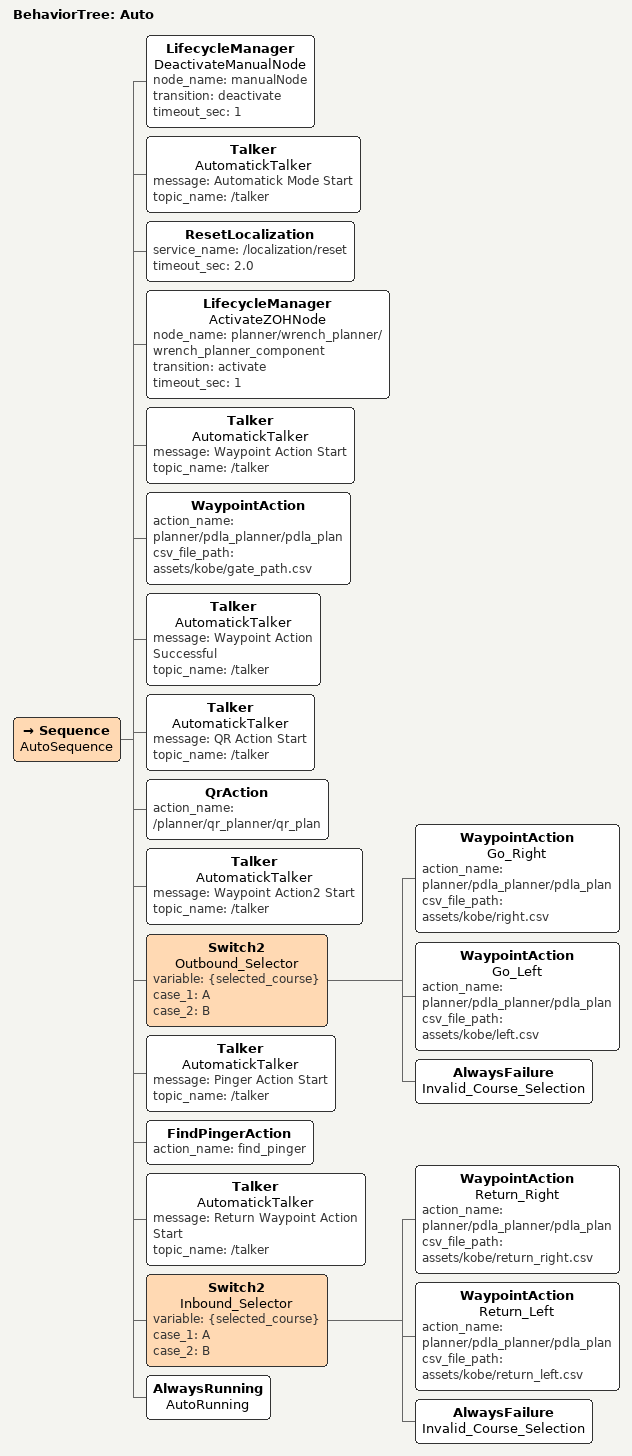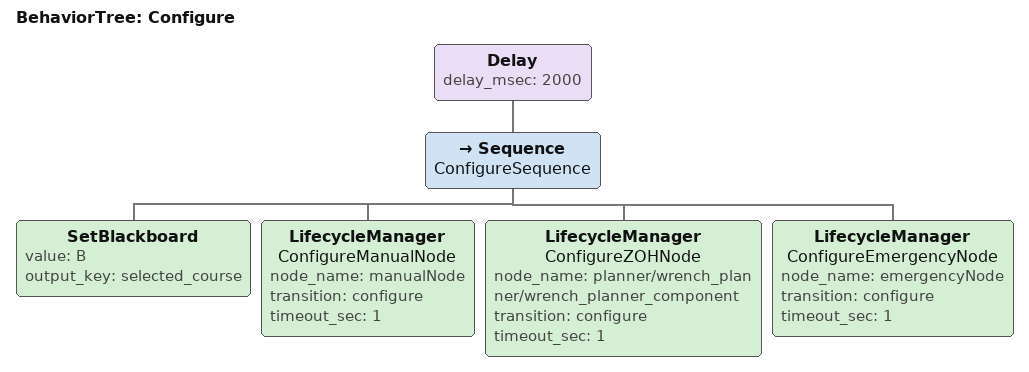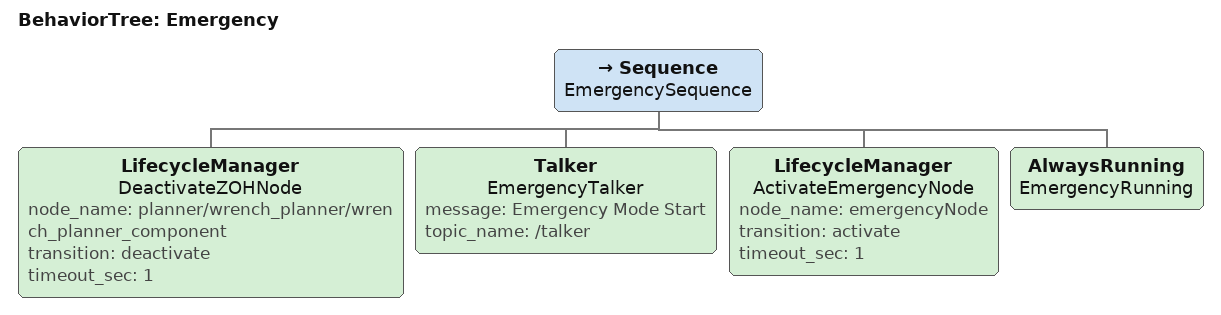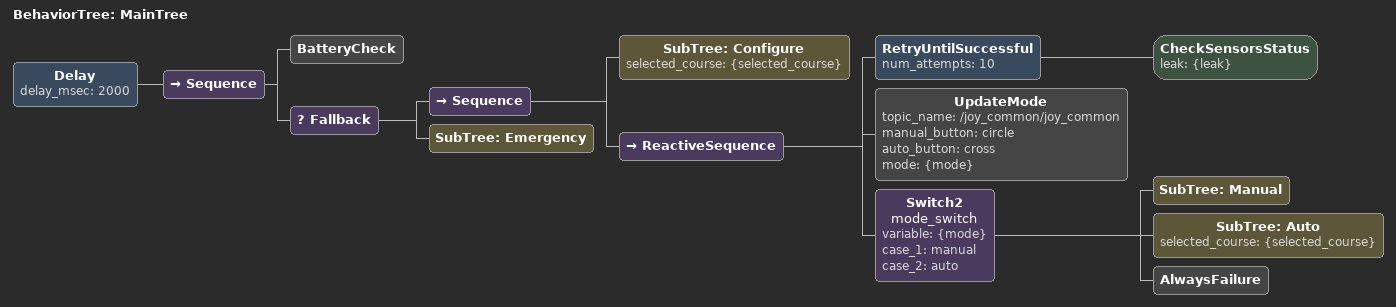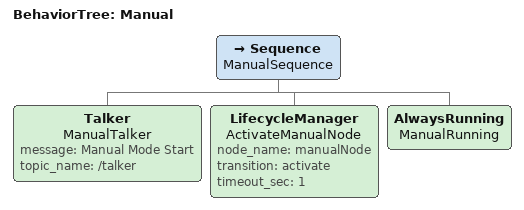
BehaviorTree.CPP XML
<?xml version="1.0" encoding="UTF-8"?>
<root BTCPP_format="4"
  main_tree_to_execute="MainTree">
  <BehaviorTree ID="Auto">
    <Sequence name="AutoSequence">
      <LifecycleManager name="DeactivateManualNode"
        node_name="manualNode"
        transition="deactivate"
        timeout_sec="1" />
      <Talker name="AutomatickTalker"
        message="Automatick Mode Start"
        topic_name="/talker" />
      <ResetLocalization service_name="/localization/reset" timeout_sec="2.0" />
      <LifecycleManager name="ActivateZOHNode"
        node_name="planner/wrench_planner/wrench_planner_component"
        transition="activate"
        timeout_sec="1" />
      <Talker name="AutomatickTalker"
        message="Waypoint Action Start"
        topic_name="/talker" />
      <WaypointAction action_name="planner/pdla_planner/pdla_plan"
        csv_file_path="assets/kobe/gate_path.csv" />
      <Talker name="AutomatickTalker"
        message="Waypoint Action Successful"
        topic_name="/talker" />
      <Talker name="AutomatickTalker"
        message="QR Action Start"
        topic_name="/talker" />
      <QrAction action_name="/planner/qr_planner/qr_plan" />
      <Talker name="AutomatickTalker"
        message="Waypoint Action2 Start"
        topic_name="/talker" />
      <Switch2 name="Outbound_Selector"
        variable="{selected_course}"
        case_1="A"
        case_2="B">
        <WaypointAction name="Go_Right"
          action_name="planner/pdla_planner/pdla_plan"
          csv_file_path="assets/kobe/right.csv" />
        <WaypointAction name="Go_Left"
          action_name="planner/pdla_planner/pdla_plan"
          csv_file_path="assets/kobe/left.csv" />
        <AlwaysFailure name="Invalid_Course_Selection" />
      </Switch2>
      <Talker name="AutomatickTalker"
        message="Pinger Action Start"
        topic_name="/talker" />
      <FindPingerAction action_name="find_pinger" />
      <Talker name="AutomatickTalker"
        message="Return Waypoint Action Start"
        topic_name="/talker" />
      <Switch2 name="Inbound_Selector"
        variable="{selected_course}"
        case_1="A"
        case_2="B">
        <WaypointAction name="Return_Right"
          action_name="planner/pdla_planner/pdla_plan"
          csv_file_path="assets/kobe/return_right.csv" />
        <WaypointAction name="Return_Left"
          action_name="planner/pdla_planner/pdla_plan"
          csv_file_path="assets/kobe/return_left.csv" />
        <AlwaysFailure name="Invalid_Course_Selection" />
      </Switch2>
      <AlwaysRunning name="AutoRunning" />
    </Sequence>
  </BehaviorTree>

  <BehaviorTree ID="Configure">
    <Delay delay_msec="2000">
      <Sequence name="ConfigureSequence">
        <SetBlackboard value="B"
          output_key="selected_course" />
        <LifecycleManager name="ConfigureManualNode"
          node_name="manualNode"
          transition="configure"
          timeout_sec="1" />
        <LifecycleManager name="ConfigureZOHNode"
          node_name="planner/wrench_planner/wrench_planner_component"
          transition="configure"
          timeout_sec="1" />
        <LifecycleManager name="ConfigureEmergencyNode"
          node_name="emergencyNode"
          transition="configure"
          timeout_sec="1" />
      </Sequence>
    </Delay>
  </BehaviorTree>

  <BehaviorTree ID="Emergency">
    <Sequence name="EmergencySequence">
      <LifecycleManager name="DeactivateZOHNode"
        node_name="planner/wrench_planner/wrench_planner_component"
        transition="deactivate"
        timeout_sec="1" />
      <Talker name="EmergencyTalker"
        message="Emergency Mode Start"
        topic_name="/talker" />
      <LifecycleManager name="ActivateEmergencyNode"
        node_name="emergencyNode"
        transition="activate"
        timeout_sec="1" />
      <AlwaysRunning name="EmergencyRunning" />
    </Sequence>
  </BehaviorTree>

  <BehaviorTree ID="MainTree">
    <Delay delay_msec="2000">
      <Sequence>
        <BatteryCheck />
        <Fallback>
          <Sequence>
            <SubTree ID="Configure" selected_course="{selected_course}" />
            <ReactiveSequence>
              <RetryUntilSuccessful num_attempts="10">
                <CheckSensorsStatus leak="{leak}" />
              </RetryUntilSuccessful>
              <UpdateMode topic_name="/joy_common/joy_common"
                manual_button="circle"
                auto_button="cross"
                mode="{mode}" />
              <Switch2 name="mode_switch"
                variable="{mode}"
                case_1="manual"
                case_2="auto">
                <SubTree ID="Manual" />
                <SubTree ID="Auto" selected_course="{selected_course}" />
                <AlwaysFailure />
              </Switch2>
            </ReactiveSequence>
          </Sequence>
          <SubTree ID="Emergency" />
        </Fallback>
      </Sequence>
    </Delay>
  </BehaviorTree>

  <BehaviorTree ID="Manual">
    <Sequence name="ManualSequence">
      <Talker name="ManualTalker"
        message="Manual Mode Start"
        topic_name="/talker" />
      <LifecycleManager name="ActivateManualNode"
        node_name="manualNode"
        transition="activate"
        timeout_sec="1" />
      <AlwaysRunning name="ManualRunning" />
    </Sequence>
  </BehaviorTree>

</root>
